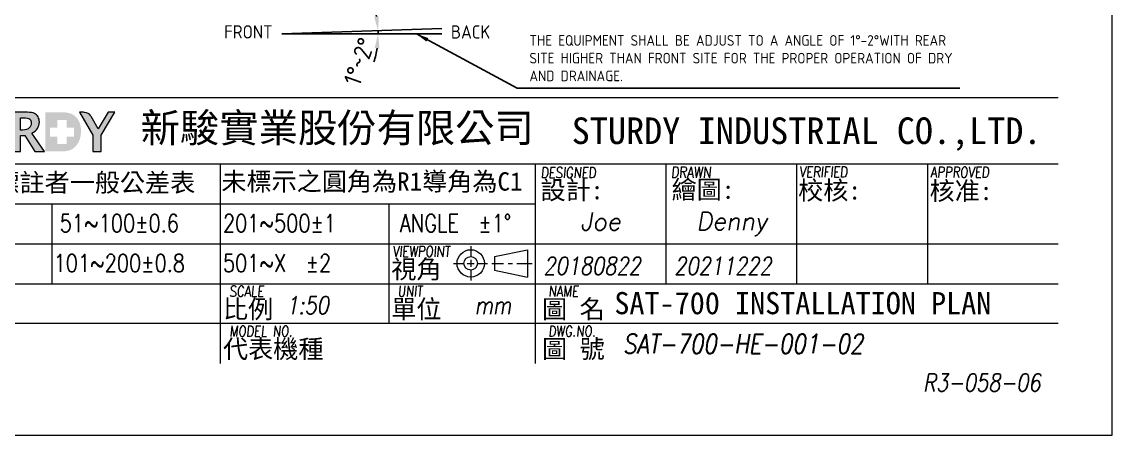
# Model space of a CAD drawing. Header units: millimetres. Extents: x -5848 to 14650, y 0 to 20714.
# Drawn here: x 8502 to 14650, y 0 to 2331 of the extents above; entities that cross this region are included whole.
import ezdxf

# ---------------------------------------------------------------- set-up
doc = ezdxf.new("R2010")
doc.units = ezdxf.units.MM
doc.header["$MEASUREMENT"] = 0
doc.layers.get('0').update_dxf_attribs({"lineweight": 25})
for name, color, linetype, lineweight in [('D', 3, 'Continuous', 13), ('F', 7, 'Continuous', 15), ('T', 4, 'Continuous', 15)]:
    doc.layers.add(name, color=color, linetype=linetype, lineweight=lineweight)
doc.styles.get("Standard").update_dxf_attribs({"font": 'KAIU.TTF'})
doc.styles.add('STU25', font='isocp2.shx')
doc.styles.add('Text', font='romans.shx', dxfattribs={"width": 0.8, "oblique": 10})
doc.dimstyles.new('STU25', dxfattribs={"dimscale": 40, "dimtxt": 2.5, "dimasz": 2, "dimexe": 0.6, "dimexo": 1, "dimgap": 1, "dimtad": 1, "dimdsep": 46, "dimtxsty": 'STU25', "dimcen": 2, "dimazin": 2, "dimtfac": 1, "dimtmove": 0, "dimatfit": 3, "dimfxl": 0, "dimtolj": 1, "dimtzin": 0, "dimarcsym": 0})
doc.dimstyles.new('STU25$7', dxfattribs={"dimscale": 35, "dimtxt": 2.5, "dimasz": 2, "dimexe": 1.25, "dimexo": 0.625, "dimgap": 1, "dimtad": 0, "dimdec": 4, "dimdsep": 46, "dimtxsty": 'STU25', "dimcen": 2.5, "dimazin": 2, "dimtfac": 1, "dimtdec": 4, "dimtmove": 0, "dimatfit": 3, "dimfxl": 0, "dimtolj": 1, "dimtzin": 0, "dimarcsym": 0})

# ---------------------------------------------------------------- blocks, each defined once
blk = doc.blocks.new('新駿LOGO')
at = {"layer": 'F'}
h = blk.add_hatch(color=256, dxfattribs=at)
edge = h.paths.add_edge_path()
edge.add_spline(control_points=[(-518.54, -443.62), (-518.54, -443.62), (-518.54, -439.2), (-518.54, -439.2), (-518.54, -439.2), (-516.88, -439.2), (-516.88, -439.2), (-516.55, -439.2), (-516.29, -439.25), (-516.11, -439.33), (-515.93, -439.41), (-515.79, -439.54), (-515.69, -439.72), (-515.59, -439.89), (-515.54, -440.08), (-515.54, -440.3), (-515.54, -440.56), (-515.61, -440.8), (-515.76, -441.03), (-515.91, -441.26), (-516.12, -441.44), (-516.39, -441.56), (-516.39, -441.56), (-514.95, -443.62), (-514.95, -443.62), (-514.95, -443.62), (-516.07, -443.62), (-516.07, -443.62), (-516.07, -443.62), (-517.17, -441.81), (-517.17, -441.81), (-517.17, -441.81), (-517.67, -441.81), (-517.67, -441.81), (-517.67, -441.81), (-517.67, -443.62), (-517.67, -443.62), (-517.67, -443.62), (-518.54, -443.62), (-518.54, -443.62)], knot_values=[0, 0, 0, 0, 1, 1, 1, 2, 2, 2, 3, 3, 3, 4, 4, 4, 5, 5, 5, 6, 6, 6, 7, 7, 7, 8, 8, 8, 9, 9, 9, 10, 10, 10, 11, 11, 11, 12, 12, 12, 13, 13, 13, 13], degree=3, periodic=0)
edge = h.paths.add_edge_path(flags=16)
edge.add_spline(control_points=[(-517.67, -441.21), (-517.67, -441.21), (-517.46, -441.21), (-517.46, -441.21), (-517.08, -441.21), (-516.82, -441.13), (-516.68, -440.96), (-516.53, -440.8), (-516.46, -440.61), (-516.46, -440.4), (-516.46, -440.22), (-516.52, -440.08), (-516.63, -439.97), (-516.75, -439.86), (-516.99, -439.81), (-517.35, -439.81), (-517.35, -439.81), (-517.67, -439.81), (-517.67, -439.81), (-517.67, -439.81), (-517.67, -441.21), (-517.67, -441.21)], knot_values=[0, 0, 0, 0, 1, 1, 1, 2, 2, 2, 3, 3, 3, 4, 4, 4, 5, 5, 5, 6, 6, 6, 7, 7, 7, 7], degree=3, periodic=0)
h = blk.add_hatch(color=256, dxfattribs=at)
edge = h.paths.add_edge_path()
edge.add_spline(control_points=[(-514.87, -439.2), (-514.87, -439.2), (-514.87, -443.62), (-514.87, -443.62)], knot_values=[0, 0, 0, 0, 1, 1, 1, 1], degree=3, periodic=0)
edge.add_spline(control_points=[(-514.87, -443.62), (-514.87, -443.62), (-513.05, -443.62), (-513.05, -443.62)], knot_values=[8, 8, 8, 8, 9, 9, 9, 9], degree=3, periodic=0)
edge.add_spline(control_points=[(-513.05, -443.62), (-512.51, -443.62), (-512.09, -443.52), (-511.79, -443.32)], knot_values=[7, 7, 7, 7, 8, 8, 8, 8], degree=3, periodic=0)
edge.add_spline(control_points=[(-511.79, -443.32), (-511.48, -443.12), (-511.25, -442.85), (-511.09, -442.5)], knot_values=[6, 6, 6, 6, 7, 7, 7, 7], degree=3, periodic=0)
edge.add_spline(control_points=[(-511.09, -442.5), (-510.93, -442.15), (-510.85, -441.76), (-510.85, -441.32)], knot_values=[5, 5, 5, 5, 6, 6, 6, 6], degree=3, periodic=0)
edge.add_spline(control_points=[(-510.85, -441.32), (-510.85, -440.87), (-510.93, -440.49), (-511.1, -440.17)], knot_values=[4, 4, 4, 4, 5, 5, 5, 5], degree=3, periodic=0)
edge.add_spline(control_points=[(-511.1, -440.17), (-511.27, -439.85), (-511.49, -439.61), (-511.78, -439.45)], knot_values=[3, 3, 3, 3, 4, 4, 4, 4], degree=3, periodic=0)
edge.add_spline(control_points=[(-511.78, -439.45), (-512.06, -439.29), (-512.46, -439.2), (-512.97, -439.2)], knot_values=[2, 2, 2, 2, 3, 3, 3, 3], degree=3, periodic=0)
edge.add_spline(control_points=[(-512.97, -439.2), (-512.97, -439.2), (-514.87, -439.2), (-514.87, -439.2)], knot_values=[1, 1, 1, 1, 2, 2, 2, 2], degree=3, periodic=0)
h.paths.add_polyline_path([(-514.34, -441.95), (-513.51, -441.95), (-513.51, -442.77), (-512.48, -442.77), (-512.48, -441.95), (-511.64, -441.95), (-511.64, -440.92), (-512.48, -440.92), (-512.48, -440.07), (-513.51, -440.07), (-513.51, -440.92), (-514.34, -440.92)], flags=16)
h = blk.add_hatch(color=256, dxfattribs=at)
edge = h.paths.add_edge_path()
edge.add_spline(control_points=[(-509.51, -443.62), (-509.51, -443.62), (-509.51, -441.77), (-509.51, -441.77), (-509.51, -441.77), (-511, -439.2), (-511, -439.2), (-511, -439.2), (-510.64, -439.2), (-510.64, -439.2), (-510.64, -439.2), (-510.3, -439.19), (-510.04, -439.32), (-509.79, -439.45), (-509.71, -439.68), (-509.71, -439.68), (-509.71, -439.68), (-508.9, -441.07), (-508.9, -441.07), (-508.9, -441.07), (-507.78, -439.2), (-507.78, -439.2), (-507.78, -439.2), (-507.05, -439.2), (-507.05, -439.2), (-507.05, -439.2), (-508.59, -441.77), (-508.59, -441.77), (-508.59, -441.77), (-508.59, -443.62), (-508.59, -443.62), (-508.59, -443.62), (-509.51, -443.62), (-509.51, -443.62)], knot_values=[0, 0, 0, 0, 1, 1, 1, 2, 2, 2, 3, 3, 3, 4, 4, 4, 5, 5, 5, 6, 6, 6, 7, 7, 7, 8, 8, 8, 9, 9, 9, 10, 10, 10, 11, 11, 11, 11], degree=3, periodic=0)
at = {"layer": 'F', "lineweight": 0}
for points, knots in [([(-518.54, -443.62), (-518.54, -443.62), (-518.54, -439.2), (-518.54, -439.2), (-518.54, -439.2), (-516.88, -439.2), (-516.88, -439.2), (-516.55, -439.2), (-516.29, -439.25), (-516.11, -439.33), (-515.93, -439.41), (-515.79, -439.54), (-515.69, -439.72), (-515.59, -439.89), (-515.54, -440.08), (-515.54, -440.3), (-515.54, -440.56), (-515.61, -440.8), (-515.76, -441.03), (-515.91, -441.26), (-516.12, -441.44), (-516.39, -441.56), (-516.39, -441.56), (-514.95, -443.62), (-514.95, -443.62), (-514.95, -443.62), (-516.07, -443.62), (-516.07, -443.62), (-516.07, -443.62), (-517.17, -441.81), (-517.17, -441.81), (-517.17, -441.81), (-517.67, -441.81), (-517.67, -441.81), (-517.67, -441.81), (-517.67, -443.62), (-517.67, -443.62), (-517.67, -443.62), (-518.54, -443.62), (-518.54, -443.62)], [0, 0, 0, 0, 1, 1, 1, 2, 2, 2, 3, 3, 3, 4, 4, 4, 5, 5, 5, 6, 6, 6, 7, 7, 7, 8, 8, 8, 9, 9, 9, 10, 10, 10, 11, 11, 11, 12, 12, 12, 13, 13, 13, 13]), ([(-517.67, -441.21), (-517.67, -441.21), (-517.46, -441.21), (-517.46, -441.21), (-517.08, -441.21), (-516.82, -441.13), (-516.68, -440.96), (-516.53, -440.8), (-516.46, -440.61), (-516.46, -440.4), (-516.46, -440.22), (-516.52, -440.08), (-516.63, -439.97), (-516.75, -439.86), (-516.99, -439.81), (-517.35, -439.81), (-517.35, -439.81), (-517.67, -439.81), (-517.67, -439.81), (-517.67, -439.81), (-517.67, -441.21), (-517.67, -441.21)], [0, 0, 0, 0, 1, 1, 1, 2, 2, 2, 3, 3, 3, 4, 4, 4, 5, 5, 5, 6, 6, 6, 7, 7, 7, 7]), ([(-509.51, -443.62), (-509.51, -443.62), (-509.51, -441.77), (-509.51, -441.77), (-509.51, -441.77), (-511, -439.2), (-511, -439.2), (-511, -439.2), (-510.64, -439.2), (-510.64, -439.2), (-510.64, -439.2), (-510.3, -439.19), (-510.04, -439.32), (-509.79, -439.45), (-509.71, -439.68), (-509.71, -439.68), (-509.71, -439.68), (-508.9, -441.07), (-508.9, -441.07), (-508.9, -441.07), (-507.78, -439.2), (-507.78, -439.2), (-507.78, -439.2), (-507.05, -439.2), (-507.05, -439.2), (-507.05, -439.2), (-508.59, -441.77), (-508.59, -441.77), (-508.59, -441.77), (-508.59, -443.62), (-508.59, -443.62), (-508.59, -443.62), (-509.51, -443.62), (-509.51, -443.62)], [0, 0, 0, 0, 1, 1, 1, 2, 2, 2, 3, 3, 3, 4, 4, 4, 5, 5, 5, 6, 6, 6, 7, 7, 7, 8, 8, 8, 9, 9, 9, 10, 10, 10, 11, 11, 11, 11])]:
    blk.add_open_spline(points, degree=3, knots=knots, dxfattribs=at)
at = {"attachment_point": 1, "style": 'STU25'}
for s, insert, char_height in [('{\\f標楷體|b0|i0|c136|p65;新駿實業股份有限公司}', (-504.12, -439.33), 3.25), ('{\\f標楷體|b0|i0|c136|p65;STURDY\\H0.9667x; \\H1.034x;INDUSTRIAL CO.,LTD.}', (-455.51, -439.78), 3)]:
    blk.add_mtext(s, dxfattribs=dict(at, insert=insert, char_height=char_height))
blk = doc.blocks.new('*D20')
at = {"layer": 'D', "color": 0, "lineweight": -2}
for start, end in [(10.46607, 18.93214), (0, 2), (343.06786, 351.53393)]:
    blk.add_arc((9968.9, 2262.9), 541.9, start, end, dxfattribs=at)
at = {"layer": 'D', "color": 0}
for points in [[(10488.5, 2359.9), (10515, 2362.8), (10510.5, 2281.8)], [(10518.2, 2182.2), (10491.6, 2184.1), (10510.8, 2262.9)]]:
    blk.add_solid(points, dxfattribs=at)
at = {"layer": 'Defpoints', "color": 0}
for p in [(10510.6, 2275.5), (10869.3, 2294.4), (9968.9, 2262.9), (9968.9, 2262.9), (10869.9, 2262.9)]:
    blk.add_point(p, dxfattribs=at)
at = {"layer": 'D', "color": 0, "insert": (10405, 2107.8), "char_height": 100, "attachment_point": 5, "rotation": 70.41955, "style": 'STU25'}
blk.add_mtext('1%%D~2%%D', dxfattribs=at)

msp = doc.modelspace()

# ---------------------------------------------------------------- linework, layer by layer
at = {"linetype": 'Continuous'}
for q in [(10869.33, 2294.372), (10869.879, 2262.928)]:
    msp.add_line((9968.879, 2262.928), q, dxfattribs=at)
at = {"layer": 'F', "color": 7}
for p, q in [((7795.532, 1904.468), (14345.532, 1904.468)), ((7795.532, 1529.468), (14345.532, 1529.468)), ((9620.532, 1529.468), (9620.532, 404.468)), ((12133.032, 1529.468), (12133.032, 854.468)), ((12870.532, 1529.468), (12870.532, 854.468)), ((13608.032, 1529.468), (13608.032, 854.468)), ((7795.532, 1304.468), (11395.532, 1304.468)), ((8670.532, 1304.468), (8670.532, 854.468)), ((10570.532, 1304.468), (10570.532, 629.468)), ((7795.532, 1079.468), (14345.532, 1079.468)), ((10745.532, 1079.468), (14345.532, 1079.468)), ((11395.532, 1079.468), (14345.532, 1079.468)), ((7795.532, 854.468), (14345.532, 854.468)), ((14345.532, 629.468), (7795.532, 629.468))]:
    msp.add_line(p, q, dxfattribs=at)
at = {"layer": 'F'}
msp.add_line((11395.532, 1529.468), (11395.532, 404.468), dxfattribs=at)
at = {"layer": 'F', "color": 0}
for p, q in [((11032.826, 1065.791), (11032.826, 1007.192)), ((11166.469, 1007.192), (11352.671, 1046.165)), ((11352.671, 1046.165), (11352.671, 892.007)), ((11032.826, 988.345), (11032.826, 949.826)), ((11166.469, 1007.192), (11166.469, 930.979)), ((10936.121, 969.086), (10994.72, 969.086)), ((11013.566, 969.086), (11052.086, 969.086)), ((11032.826, 930.979), (11032.826, 872.38)), ((11070.933, 969.086), (11128.271, 969.086)), ((11152.082, 969.086), (11218.074, 969.086)), ((11166.469, 930.979), (11352.671, 892.007)), ((11244.683, 969.086), (11268.099, 969.086)), ((11293.198, 969.086), (11379.113, 969.086))]:
    msp.add_line(p, q, dxfattribs=at)
at = {"layer": 'F', "color": 6}
msp.add_lwpolyline([(0, 10300), (0, 0), (14650, 0), (14650, 10300)], close=True, dxfattribs=at)
at = {"layer": 'F', "color": 0}
for radius in [77.079, 38.107]:
    msp.add_circle((11032.826, 969.086), radius, dxfattribs=at)

# ---------------------------------------------------------------- block references
at = {"xscale": 50, "yscale": 50, "zscale": 50}
msp.add_blockref('新駿LOGO', (34377.978, 23781.044), dxfattribs=at)

# ---------------------------------------------------------------- texts
at = {"layer": 'D', "color": 4}
msp.add_text('SAT-700 INSTALLATION PLAN', height=125, dxfattribs=at).set_placement((11842.855, 682.214))
at = {"layer": 'D', "linetype": 'Continuous', "char_height": 75, "width": 218.181, "attachment_point": 1}
for s, insert in [('{\\Fisocp2.shx;FRONT}', (9642.661, 2312.054)), ('{\\Fisocp2.shx;BACK}', (10921.184, 2311.603))]:
    msp.add_mtext(s, dxfattribs=dict(at, insert=insert))
at = {"layer": 'D', "color": 11, "insert": (11364.097, 2256.289), "char_height": 60, "attachment_point": 1}
msp.add_mtext('{\\Fisocp2.shx;\\C3;THE EQUIPMENT SHALL BE ADJUST TO A ANGLE OF 1%%d-2%%dWITH REAR \\PSITE HIGHER THAN FRONT SITE FOR THE PROPER OPERATION OF DRY \\PAND DRAINAGE.}', dxfattribs=at)
at = {"layer": 'F', "lineweight": -3}
for s, height, p in [('未標註者一般公差表', 103.7872, (8205.758, 1372.512)), ('未標示之圓角為R1導角為C1', 103.78718, (9627.011, 1379.232)), ('設計:', 103.7872, (11426.971, 1330.331)), ('繪圖:', 103.7872, (12165.819, 1333.18)), ('校核:', 103.7872, (12879.312, 1328.749)), ('核准:', 103.7872, (13620.597, 1325.97)), ('視角', 103.7872, (10585.279, 884.472)), ('比例', 103.7872, (9636.341, 659.472)), ('單位', 103.7872, (10585.279, 659.472)), ('圖 名', 103.7872, (11434.953, 659.472)), ('代表機種', 103.7872, (9636.341, 434.472)), ('圖 號', 103.7872, (11434.953, 434.472))]:
    msp.add_text(s, height=height, dxfattribs=at).set_placement(p)
at = {"layer": 'F', "color": 1, "lineweight": 15, "style": 'Text', "oblique": 5, "width": 0.8}
for s, height, p in [('DESIGNED', 60, (11428.389, 1450.6)), ('DRAWN', 62.2723, (12161.661, 1451.715)), ('VERIFIED', 60, (12886.036, 1454.501)), ('APPROVED', 60, (13625.011, 1453.114)), ('VIEWPOINT', 60, (10591.435, 1006.51)), ('SCALE', 60, (9671.918, 781.51)), ('UNIT', 60, (10620.856, 781.51)), ('NAME', 60, (11470.53, 781.51)), ('MODEL NO.', 60, (9671.918, 556.51)), ('DWG.NO.', 60, (11470.53, 556.51))]:
    msp.add_text(s, height=height, dxfattribs=at).set_placement(p)
at = {"layer": 'F', "lineweight": 20, "style": 'Text', "width": 0.8}
for s, p in [('51~100±0.6', (8715.823, 1145.58)), ('201~500±1', (9635.945, 1145.58)), ('ANGLE  ±1%%D', (10633.801, 1145.58)), ('101~200±0.8', (8681.353, 920.58)), ('501~X  ±2', (9635.945, 920.58))]:
    msp.add_text(s, height=100, dxfattribs=at).set_placement(p)
at = {"layer": 'T', "lineweight": 20, "style": 'Text', "oblique": 10}
for s, p in [('Joe', (11651.063, 1155.234)), ('Denny', (12305.893, 1156.87))]:
    msp.add_text(s, height=100, dxfattribs=at).set_placement(p)
at = {"layer": 'T', "lineweight": 20, "style": 'Text', "oblique": 10, "width": 0.8}
for s, height, p in [('20180822', 100, (11443.141, 904.676)), ('20211222', 100, (12180.641, 904.676)), ('1:50', 100, (9992.8, 682.636)), ('mm', 100, (11055.707, 682.92)), ('SAT-700-HE-001-02', 110, (11891.694, 460.2))]:
    msp.add_text(s, height=height, dxfattribs=at).set_placement(p)
at = {"layer": 'T', "linetype": 'Continuous', "lineweight": 20, "insert": (13584.256, 346.693), "char_height": 100, "attachment_point": 1, "style": 'Text'}
msp.add_mtext('R3-058-06', dxfattribs=at)

# ---------------------------------------------------------------- dimensions: what is measured, and where the dimension line sits
at = {"layer": 'D'}
dim = msp.add_angular_dim_2l(base=(10510.64, 2275.538), line1=((9968.879, 2262.928), (10869.33, 2294.372)), line2=((9968.879, 2262.928), (10869.879, 2262.928)), text='1%%D~2%%D', dimstyle='STU25', override={"dimtmove": 2}, dxfattribs=at)
dim.commit()
dim.dimension.update_dxf_attribs({"geometry": '*D20', "text_midpoint": (10404.967, 2107.811), "dimtype": 162})

# ---------------------------------------------------------------- leaders
msp.add_leader([(10726.924, 2262.928), (11294.965, 1956.209), (13791.821, 1956.209)], dimstyle='STU25$7', override={"dimgap": 1, "dimtad": 0}, dxfattribs=at)

doc.saveas('drawing.dxf')
